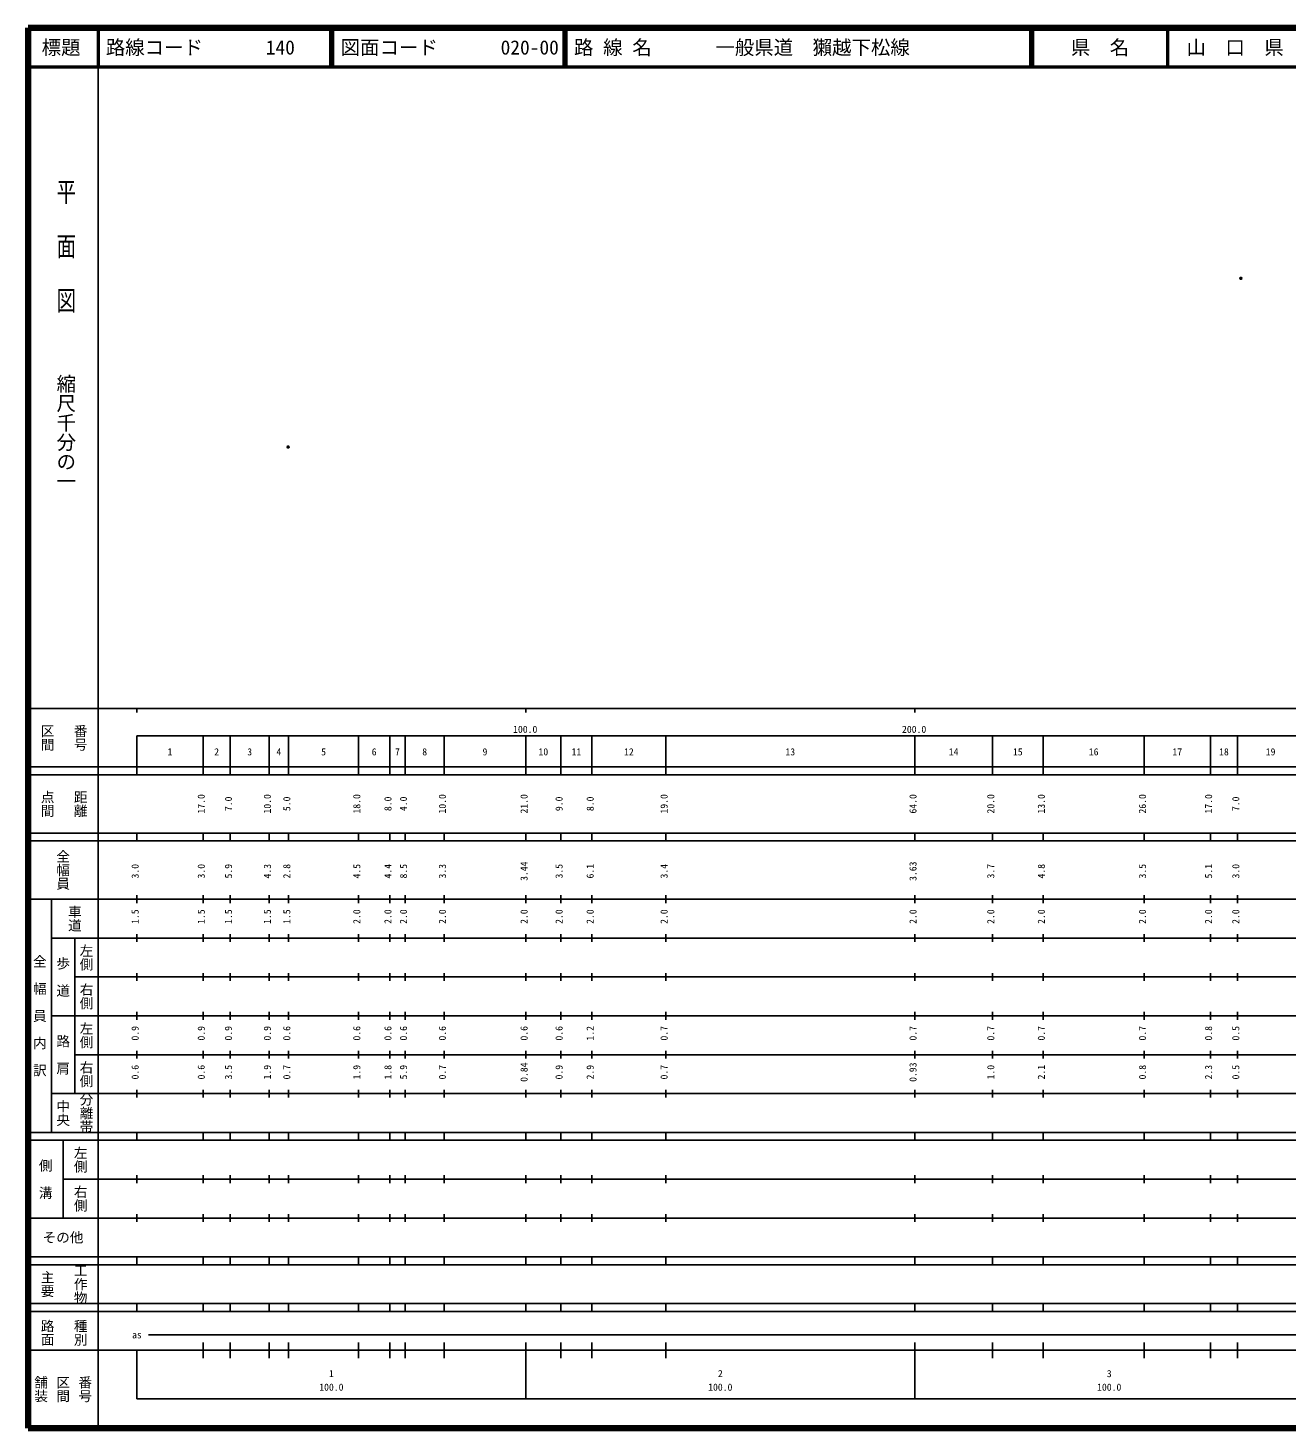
# Model space of a CAD drawing. Units: millimetres on the paper. Extents: x 40 to 680, y 20 to 380.
# Drawn here: x 40 to 363.7, y 20 to 380 of the extents above; entities that cross this region are included whole.
import ezdxf
from ezdxf.enums import TextEntityAlignment as Align

# ---------------------------------------------------------------- set-up
doc = ezdxf.new("R2010")
doc.units = ezdxf.units.MM
doc.header["$PDMODE"] = 32
doc.header["$PDSIZE"] = 0.5
doc.layers.add('M-OTRS', color=6, linetype='Continuous')
doc.layers.add('M-TTL-TXT', color=7, linetype='Continuous')
for name, color, linetype, lineweight in [('M-TTL', 2, 'Continuous', 140), ('M-TTL-BAND', 7, 'Continuous', 25), ('M-TTL-LINE', 7, 'Continuous', 50)]:
    doc.layers.add(name, color=color, linetype=linetype, lineweight=lineweight)
doc.styles.add('@ＭＳ ゴシック', font='')
doc.styles.add('ＭＳ ゴシック', font='')
doc.styles.get('@ＭＳ ゴシック').set_extended_font_data('@MS Gothic')
doc.styles.get('ＭＳ ゴシック').set_extended_font_data('MS Gothic')

msp = doc.modelspace()

# ---------------------------------------------------------------- linework, layer by layer
at = {"layer": 'M-OTRS'}
for p in [(351.87, 315.629), (106.875, 272.261)]:
    msp.add_point(p, dxfattribs=at)
at = {"layer": 'M-TTL'}
for p, q in [((40, 380), (40, 20)), ((680, 380), (40, 380)), ((40, 20), (680, 20))]:
    msp.add_line(p, q, dxfattribs=at)
at = {"layer": 'M-TTL-BAND'}
for p, q in [((58, 370), (58, 20)), ((40, 205), (579, 205)), ((68, 205), (68, 204)), ((168, 205), (168, 204)), ((268, 205), (268, 204)), ((68, 198), (579, 198)), ((68, 198), (68, 188)), ((85, 188), (85, 198)), ((92, 188), (92, 198)), ((102, 188), (102, 198)), ((107, 188), (107, 198)), ((125, 188), (125, 198)), ((133, 188), (133, 198)), ((137, 188), (137, 198)), ((147, 188), (147, 198)), ((168, 188), (168, 198)), ((177, 188), (177, 198)), ((185, 188), (185, 198)), ((204, 188), (204, 198)), ((268, 188), (268, 198)), ((288, 188), (288, 198)), ((301, 188), (301, 198)), ((327, 188), (327, 198)), ((344, 188), (344, 198)), ((351, 188), (351, 198)), ((40, 190), (579, 190)), ((40, 188), (579, 188)), ((40, 173), (579, 173)), ((68, 171), (68, 173)), ((85, 171), (85, 173)), ((92, 171), (92, 173)), ((102, 171), (102, 173)), ((107, 171), (107, 173)), ((125, 171), (125, 173)), ((133, 171), (133, 173)), ((137, 171), (137, 173)), ((147, 171), (147, 173)), ((168, 171), (168, 173)), ((177, 171), (177, 173)), ((185, 171), (185, 173)), ((204, 171), (204, 173)), ((268, 171), (268, 173)), ((288, 171), (288, 173)), ((301, 171), (301, 173)), ((327, 171), (327, 173)), ((344, 171), (344, 173)), ((351, 171), (351, 173)), ((40, 171), (579, 171)), ((40, 156), (579, 156)), ((46, 96), (46, 156)), ((68, 155), (68, 157)), ((85, 155), (85, 157)), ((92, 155), (92, 157)), ((102, 155), (102, 157)), ((107, 155), (107, 157)), ((125, 155), (125, 157)), ((133, 155), (133, 157)), ((137, 155), (137, 157)), ((147, 155), (147, 157)), ((168, 155), (168, 157)), ((177, 155), (177, 157)), ((185, 155), (185, 157)), ((204, 155), (204, 157)), ((268, 155), (268, 157)), ((288, 155), (288, 157)), ((301, 155), (301, 157)), ((327, 155), (327, 157)), ((344, 155), (344, 157)), ((351, 155), (351, 157)), ((46, 146), (579, 146)), ((52, 146), (52, 106)), ((68, 145), (68, 147)), ((85, 145), (85, 147)), ((92, 145), (92, 147)), ((102, 145), (102, 147)), ((107, 145), (107, 147)), ((125, 145), (125, 147)), ((133, 145), (133, 147)), ((137, 145), (137, 147)), ((147, 145), (147, 147)), ((168, 145), (168, 147)), ((177, 145), (177, 147)), ((185, 145), (185, 147)), ((204, 145), (204, 147)), ((268, 145), (268, 147)), ((288, 145), (288, 147)), ((301, 145), (301, 147)), ((327, 145), (327, 147)), ((344, 145), (344, 147)), ((351, 145), (351, 147)), ((68, 135), (68, 137)), ((85, 135), (85, 137)), ((92, 135), (92, 137)), ((102, 135), (102, 137)), ((107, 135), (107, 137)), ((125, 135), (125, 137)), ((133, 135), (133, 137)), ((137, 135), (137, 137)), ((147, 135), (147, 137)), ((168, 135), (168, 137)), ((177, 135), (177, 137)), ((185, 135), (185, 137)), ((204, 135), (204, 137)), ((268, 135), (268, 137)), ((288, 135), (288, 137)), ((301, 135), (301, 137)), ((327, 135), (327, 137)), ((344, 135), (344, 137)), ((351, 135), (351, 137)), ((52, 136), (579, 136)), ((46, 126), (579, 126)), ((68, 125), (68, 127)), ((85, 125), (85, 127)), ((92, 125), (92, 127)), ((102, 125), (102, 127)), ((107, 125), (107, 127)), ((125, 125), (125, 127)), ((133, 125), (133, 127)), ((137, 125), (137, 127)), ((147, 125), (147, 127)), ((168, 125), (168, 127)), ((177, 125), (177, 127)), ((185, 125), (185, 127)), ((204, 125), (204, 127)), ((268, 125), (268, 127)), ((288, 125), (288, 127)), ((301, 125), (301, 127)), ((327, 125), (327, 127)), ((344, 125), (344, 127)), ((351, 125), (351, 127)), ((52, 116), (579, 116)), ((68, 115), (68, 117)), ((85, 115), (85, 117)), ((92, 115), (92, 117)), ((102, 115), (102, 117)), ((107, 115), (107, 117)), ((125, 115), (125, 117)), ((133, 115), (133, 117)), ((137, 115), (137, 117)), ((147, 115), (147, 117)), ((168, 115), (168, 117)), ((177, 115), (177, 117)), ((185, 115), (185, 117)), ((204, 115), (204, 117)), ((268, 115), (268, 117)), ((288, 115), (288, 117)), ((301, 115), (301, 117)), ((327, 115), (327, 117)), ((344, 115), (344, 117)), ((351, 115), (351, 117)), ((46, 106), (579, 106)), ((68, 105), (68, 107)), ((85, 105), (85, 107)), ((92, 105), (92, 107)), ((102, 105), (102, 107)), ((107, 105), (107, 107)), ((125, 105), (125, 107)), ((133, 105), (133, 107)), ((137, 105), (137, 107)), ((147, 105), (147, 107)), ((168, 105), (168, 107)), ((177, 105), (177, 107)), ((185, 105), (185, 107)), ((204, 105), (204, 107)), ((268, 105), (268, 107)), ((288, 105), (288, 107)), ((301, 105), (301, 107)), ((327, 105), (327, 107)), ((344, 105), (344, 107)), ((351, 105), (351, 107)), ((40, 96), (579, 96)), ((40, 94), (579, 94)), ((49, 94), (49, 74)), ((68, 94), (68, 96)), ((85, 94), (85, 96)), ((92, 94), (92, 96)), ((102, 94), (102, 96)), ((107, 94), (107, 96)), ((125, 94), (125, 96)), ((133, 94), (133, 96)), ((137, 94), (137, 96)), ((147, 94), (147, 96)), ((168, 94), (168, 96)), ((177, 94), (177, 96)), ((185, 94), (185, 96)), ((204, 94), (204, 96)), ((268, 94), (268, 96)), ((288, 94), (288, 96)), ((301, 94), (301, 96)), ((327, 94), (327, 96)), ((344, 94), (344, 96)), ((351, 94), (351, 96)), ((49, 84), (579, 84)), ((68, 83), (68, 85)), ((85, 83), (85, 85)), ((92, 83), (92, 85)), ((102, 83), (102, 85)), ((107, 83), (107, 85)), ((125, 83), (125, 85)), ((133, 83), (133, 85)), ((137, 83), (137, 85)), ((147, 83), (147, 85)), ((168, 83), (168, 85)), ((177, 83), (177, 85)), ((185, 83), (185, 85)), ((204, 83), (204, 85)), ((268, 83), (268, 85)), ((288, 83), (288, 85)), ((301, 83), (301, 85)), ((327, 83), (327, 85)), ((344, 83), (344, 85)), ((351, 83), (351, 85)), ((40, 74), (579, 74)), ((68, 73), (68, 75)), ((85, 73), (85, 75)), ((92, 73), (92, 75)), ((102, 73), (102, 75)), ((107, 73), (107, 75)), ((125, 73), (125, 75)), ((133, 73), (133, 75)), ((137, 73), (137, 75)), ((147, 73), (147, 75)), ((168, 73), (168, 75)), ((177, 73), (177, 75)), ((185, 73), (185, 75)), ((204, 73), (204, 75)), ((268, 73), (268, 75)), ((288, 73), (288, 75)), ((301, 73), (301, 75)), ((327, 73), (327, 75)), ((344, 73), (344, 75)), ((351, 73), (351, 75)), ((40, 64), (579, 64)), ((40, 62), (579, 62)), ((68, 62), (68, 64)), ((85, 62), (85, 64)), ((92, 62), (92, 64)), ((102, 62), (102, 64)), ((107, 62), (107, 64)), ((125, 62), (125, 64)), ((133, 62), (133, 64)), ((137, 62), (137, 64)), ((147, 62), (147, 64)), ((168, 62), (168, 64)), ((177, 62), (177, 64)), ((185, 62), (185, 64)), ((204, 62), (204, 64)), ((268, 62), (268, 64)), ((288, 62), (288, 64)), ((301, 62), (301, 64)), ((327, 62), (327, 64)), ((344, 62), (344, 64)), ((351, 62), (351, 64)), ((40, 52), (579, 52)), ((68, 50), (68, 52)), ((85, 50), (85, 52)), ((92, 50), (92, 52)), ((102, 50), (102, 52)), ((107, 50), (107, 52)), ((125, 50), (125, 52)), ((133, 50), (133, 52)), ((137, 50), (137, 52)), ((147, 50), (147, 52)), ((168, 50), (168, 52)), ((177, 50), (177, 52)), ((185, 50), (185, 52)), ((204, 50), (204, 52)), ((268, 50), (268, 52)), ((288, 50), (288, 52)), ((301, 50), (301, 52)), ((327, 50), (327, 52)), ((344, 50), (344, 52)), ((351, 50), (351, 52)), ((40, 50), (579, 50)), ((71, 44), (565, 44)), ((40, 40), (579, 40)), ((68, 40), (68, 27.5)), ((85, 38), (85, 42)), ((92, 38), (92, 42)), ((102, 38), (102, 42)), ((107, 38), (107, 42)), ((125, 38), (125, 42)), ((133, 38), (133, 42)), ((137, 38), (137, 42)), ((147, 38), (147, 42)), ((168, 27.5), (168, 42)), ((177, 38), (177, 42)), ((185, 38), (185, 42)), ((204, 38), (204, 42)), ((268, 27.5), (268, 42)), ((288, 38), (288, 42)), ((301, 38), (301, 42)), ((327, 38), (327, 42)), ((344, 38), (344, 42)), ((351, 38), (351, 42)), ((68, 27.5), (579, 27.5))]:
    msp.add_line(p, q, dxfattribs=at)
at = {"layer": 'M-TTL-LINE'}
for p, q in [((58, 380), (58, 370)), ((117.75, 380), (117.75, 370)), ((118.25, 380), (118.25, 370)), ((177.75, 380), (177.75, 370)), ((178.25, 380), (178.25, 370)), ((297.75, 380), (297.75, 370)), ((298.25, 380), (298.25, 370)), ((333, 380), (333, 370)), ((40, 370), (680, 370))]:
    msp.add_line(p, q, dxfattribs=at)

# ---------------------------------------------------------------- texts
at = {"layer": 'M-TTL-BAND', "style": '@ＭＳ ゴシック', "width": 1.4}
msp.add_text('平  面  図', height=3.666, rotation=270, dxfattribs=at).set_placement((49.777, 306.475), align=Align.MIDDLE_RIGHT)
at = {"layer": 'M-TTL-BAND', "style": '@ＭＳ ゴシック'}
msp.add_text('縮尺千分の一', height=3.666, rotation=270, dxfattribs=at).set_placement((49.777, 261.03), align=Align.MIDDLE_RIGHT)
for s, p in [('区間', (45, 197.5)), ('番号', (53.5, 197.5)), ('点間', (45, 180.5)), ('距離', (53.5, 180.5)), ('全幅員', (49, 163.5)), ('車道', (52, 151)), ('左側', (55, 141)), ('全\u3000幅\u3000員\u3000内\u3000訳', (43, 126)), ('歩\u3000道', (49, 136)), ('右側', (55, 131)), ('左側', (55, 121)), ('路\u3000肩', (49, 116)), ('右側', (55, 111)), ('分離帯', (55, 101)), ('中央', (49, 101)), ('左側', (53.5, 89)), ('側\u3000溝', (44.5, 84)), ('右側', (53.5, 79)), ('工作物', (53.5, 57)), ('主要', (45, 57)), ('路面', (45, 44.5)), ('種別', (53.5, 44.5)), ('舗装', (43.333, 30)), ('区間', (49, 30)), ('番号', (54.667, 30))]:
    msp.add_text(s, height=2.566, rotation=270, dxfattribs=at).set_placement(p, align=Align.MIDDLE_CENTER)
at = {"layer": 'M-TTL-BAND', "style": 'ＭＳ ゴシック'}
for s, p in [('100.0', (167.844, 198.195)), ('200.0', (267.844, 198.195)), ('1', (76.5, 192.405)), ('2', (88.5, 192.405)), ('3', (97, 192.405)), ('4', (104.5, 192.405)), ('5', (116, 192.405)), ('6', (129, 192.405)), ('7', (135, 192.405)), ('8', (142, 192.405)), ('9', (157.5, 192.405)), ('10', (172.5, 192.405)), ('11', (181, 192.405)), ('12', (194.5, 192.405)), ('13', (236, 192.405)), ('14', (278, 192.405)), ('15', (294.5, 192.405)), ('16', (314, 192.405)), ('17', (335.5, 192.405)), ('18', (347.5, 192.405)), ('19', (359.5, 192.405)), ('as', (68, 42.5)), ('1', (118, 32.523)), ('2', (218, 32.523)), ('3', (318, 32.523)), ('100.0', (118, 29.033)), ('100.0', (218, 29.033)), ('100.0', (318, 29.033))]:
    msp.add_text(s, height=1.833, dxfattribs=at).set_placement(p, align=Align.BOTTOM_CENTER)
for s, p in [('17.0', (86, 180.5)), ('7.0', (93, 180.5)), ('10.0', (103, 180.5)), ('5.0', (108, 180.5)), ('18.0', (126, 180.5)), ('8.0', (134, 180.5)), ('4.0', (138, 180.5)), ('10.0', (148, 180.5)), ('21.0', (169, 180.5)), ('9.0', (178, 180.5)), ('8.0', (186, 180.5)), ('19.0', (205, 180.5)), ('64.0', (269, 180.5)), ('20.0', (289, 180.5)), ('13.0', (302, 180.5)), ('26.0', (328, 180.5)), ('17.0', (345, 180.5)), ('7.0', (352, 180.5)), ('3.0', (69, 163.174)), ('3.0', (86, 163.174)), ('5.9', (93, 163.174)), ('4.3', (103, 163.174)), ('2.8', (108, 163.174)), ('4.5', (126, 163.174)), ('4.4', (134, 163.174)), ('8.5', (138, 163.174)), ('3.3', (148, 163.174)), ('3.44', (169, 163.174)), ('3.5', (178, 163.174)), ('6.1', (186, 163.174)), ('3.4', (205, 163.174)), ('3.63', (269, 163.174)), ('3.7', (289, 163.174)), ('4.8', (302, 163.174)), ('3.5', (328, 163.174)), ('5.1', (345, 163.174)), ('3.0', (352, 163.174)), ('1.5', (69, 151.5)), ('1.5', (86, 151.5)), ('1.5', (93, 151.5)), ('1.5', (103, 151.5)), ('1.5', (108, 151.5)), ('2.0', (126, 151.5)), ('2.0', (134, 151.5)), ('2.0', (138, 151.5)), ('2.0', (148, 151.5)), ('2.0', (169, 151.5)), ('2.0', (178, 151.5)), ('2.0', (186, 151.5)), ('2.0', (205, 151.5)), ('2.0', (269, 151.5)), ('2.0', (289, 151.5)), ('2.0', (302, 151.5)), ('2.0', (328, 151.5)), ('2.0', (345, 151.5)), ('2.0', (352, 151.5)), ('0.9', (69, 121.5)), ('0.9', (86, 121.5)), ('0.9', (93, 121.5)), ('0.9', (103, 121.5)), ('0.6', (108, 121.5)), ('0.6', (126, 121.5)), ('0.6', (134, 121.5)), ('0.6', (138, 121.5)), ('0.6', (148, 121.5)), ('0.6', (169, 121.5)), ('0.6', (178, 121.5)), ('1.2', (186, 121.5)), ('0.7', (205, 121.5)), ('0.7', (269, 121.5)), ('0.7', (289, 121.5)), ('0.7', (302, 121.5)), ('0.7', (328, 121.5)), ('0.8', (345, 121.5)), ('0.5', (352, 121.5)), ('0.6', (69, 111.5)), ('0.6', (86, 111.5)), ('3.5', (93, 111.5)), ('1.9', (103, 111.5)), ('0.7', (108, 111.5)), ('1.9', (126, 111.5)), ('1.8', (134, 111.5)), ('5.9', (138, 111.5)), ('0.7', (148, 111.5)), ('0.84', (169, 111.5)), ('0.9', (178, 111.5)), ('2.9', (186, 111.5)), ('0.7', (205, 111.5)), ('0.93', (269, 111.5)), ('1.0', (289, 111.5)), ('2.1', (302, 111.5)), ('0.8', (328, 111.5)), ('2.3', (345, 111.5)), ('0.5', (352, 111.5))]:
    msp.add_text(s, height=1.833, rotation=90, dxfattribs=at).set_placement(p, align=Align.BOTTOM_CENTER)
msp.add_text('その他', height=2.566, dxfattribs=at).set_placement((49, 69), align=Align.MIDDLE_CENTER)
at = {"layer": 'M-TTL-TXT', "style": 'ＭＳ ゴシック'}
for s, p in [('標題', (48.5, 375)), ('県\u3000名', (315.625, 375)), ('山\u3000口\u3000県', (350.375, 375))]:
    msp.add_text(s, height=3.666, dxfattribs=at).set_placement(p, align=Align.MIDDLE_CENTER)
for s, p in [('路線コード', (60, 375)), ('140', (101.142, 375)), ('図面コード', (120.38, 375)), ('020-00', (161.521, 375)), ('路 線 名', (180.38, 375)), ('一般県道\u3000獺越下松線', (216.734, 375))]:
    msp.add_text(s, height=3.666, dxfattribs=at).set_placement(p, align=Align.MIDDLE_LEFT)

doc.saveas('drawing.dxf')
